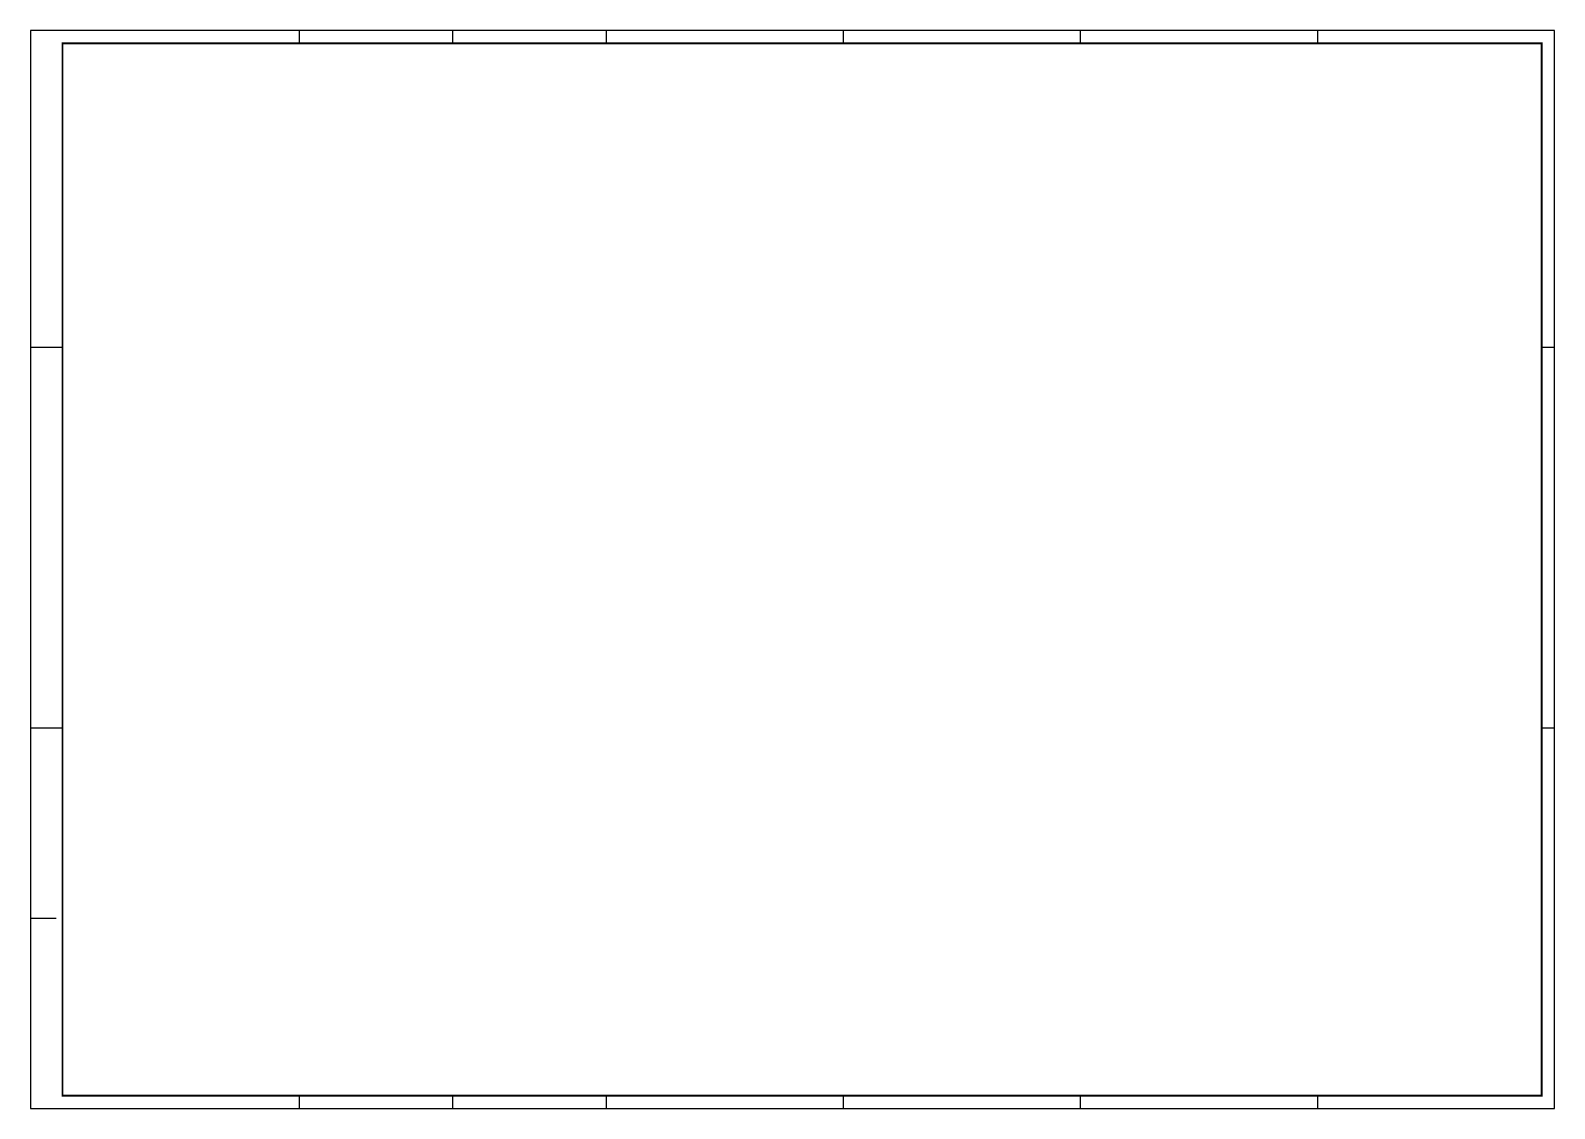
# Model space of a CAD drawing. Extents: x 0 to 1189, y 0 to 841.
import ezdxf

# ---------------------------------------------------------------- set-up
doc = ezdxf.new("R2010")
doc.units = 0

msp = doc.modelspace()

# ---------------------------------------------------------------- linework, layer by layer
msp.add_lwpolyline([(0, 0), (1189, 0), (1189, 841), (0, 841)], close=True)
for points in [[(210, 831), (210, 841)], [(329.5, 831), (329.5, 841)], [(449, 841), (449, 831)], [(634, 841), (634, 831)], [(819, 841), (819, 831)], [(1004, 841), (1004, 831)], [(0, 594), (25, 594)], [(1179, 594), (1189, 594)], [(0, 297), (25, 297)], [(1179, 297), (1189, 297)], [(0, 148.5), (20, 148.5)], [(210, 0), (210, 10)], [(329.5, 0), (329.5, 10)], [(449, 10), (449, 0)], [(634, 10), (634, 0)], [(819, 10), (819, 0)], [(1004, 10), (1004, 0)]]:
    msp.add_lwpolyline(points)
at = {"const_width": 1.4}
msp.add_lwpolyline([(25, 10), (1179, 10), (1179, 831), (25, 831)], close=True, dxfattribs=at)

doc.saveas('drawing.dxf')
